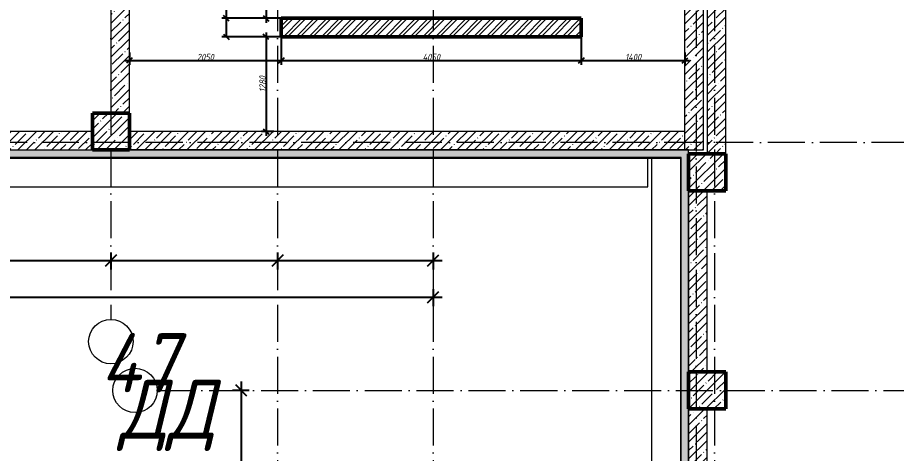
# Model space of a CAD drawing. Header units: millimetres. Extents: x -356862 to 418287, y 0 to 839748.
# Drawn here: x -285311 to -273446, y 510096 to 515987 of the extents above; entities that cross this region are included whole.
import ezdxf

# ---------------------------------------------------------------- set-up
doc = ezdxf.new("R2010")
doc.units = ezdxf.units.MM
doc.linetypes.add('50_200_ШТРИХ_1Т_ш5_п1_п1_', pattern=[700, 500, -100, 0, -100])
for name, color, linetype, lineweight in [('A-____-____-DIMS', 7, 'Continuous', 9), ('A-FLOR-____-OTLN', 7, 'Continuous', 9), ('A-WALL-____-MCUT', 7, 'Continuous', 13), ('A-WALL-____-MCUT-1', 7, 'Continuous', 9), ('A-WALL-____-MCUT-2', 7, 'Continuous', 50), ('A-WALL-____-MCUT-3', 7, 'Continuous', 9), ('A-WALL-____-PATT-1', 7, 'Continuous', 9), ('A-WALL-FNSH-MCUT-1', 7, 'Continuous', 9), ('S-COLS-____-MCUT', 7, 'Continuous', 50), ('S-COLS-____-OTLN', 7, 'Continuous', 9), ('S-GRID-____-IDEN', 7, 'Continuous', 9), ('S-GRID-____-OTLN-1', 7, '50_200_ШТРИХ_1Т_ш5_п1_п1_', 9)]:
    doc.layers.add(name, color=color, linetype=linetype, lineweight=lineweight)
doc.layers.add('A-WALL-____-PATT-2', color=7, linetype='Continuous', lineweight=9, true_color=0x787878)
doc.styles.add('ISOCPEUR_I', font='isocpeui.ttf', dxfattribs={"width": 0.9, "height": 2.5})
doc.styles.add('ISOCPEUR_I_7', font='isocpeui.ttf', dxfattribs={"width": 0.9, "height": 90})
doc.dimstyles.new('ISO-1_8_0_9К_СРЕДНИЙ_Кладочные', dxfattribs={"dimscale": 304.8, "dimtxt": 89.638306, "dimasz": 0.246063, "dimexe": 0.19685, "dimexo": 0, "dimgap": 0, "dimtad": 1, "dimdec": 3, "dimrnd": 0.001, "dimdsep": 46, "dimtxsty": 'ISOCPEUR_I_7', "dimblk1": 'OBLIQUE', "dimblk2": 'OBLIQUE', "dimsah": 1, "dimcen": 0.09, "dimdle": 0.19685, "dimazin": 0, "dimtfac": 1, "dimtdec": 4, "dimtix": 1, "dimtmove": 2, "dimatfit": 3, "dimfxl": 1, "dimtvp": 1, "dimtolj": 1, "dimtzin": 0, "dimarcsym": 2})
doc.dimstyles.new('ISO-1_8_0_9К_СРЕДНИЙ_Кладочные_1', dxfattribs={"dimscale": 304.8, "dimtxt": 89.638306, "dimasz": 0.246063, "dimexe": 0.19685, "dimexo": 0, "dimgap": 0, "dimtad": 1, "dimdec": 3, "dimrnd": 0.001, "dimdsep": 46, "dimtxsty": 'ISOCPEUR_I_7', "dimblk1": 'OBLIQUE', "dimblk2": 'OBLIQUE', "dimsah": 1, "dimcen": 0.09, "dimdle": 0.19685, "dimazin": 0, "dimtfac": 1, "dimtdec": 4, "dimtix": 1, "dimtmove": 0, "dimatfit": 3, "dimfxl": 1, "dimtvp": 1, "dimtolj": 1, "dimtzin": 0, "dimarcsym": 2})
doc.dimstyles.new('ISO-2_5_0_9К_БОЛЬШОЙ_ОСИ', dxfattribs={"dimscale": 304.8, "dimtxt": 248.995294, "dimasz": 0.492126, "dimexe": 0.393701, "dimexo": 0, "dimgap": 0, "dimtad": 1, "dimdec": 0, "dimzin": 0, "dimdsep": 46, "dimtxsty": 'ISOCPEUR_I', "dimblk1": 'OBLIQUE', "dimblk2": 'OBLIQUE', "dimsah": 1, "dimcen": 0.09, "dimdle": 0.393701, "dimazin": 0, "dimtfac": 1, "dimtdec": 4, "dimtix": 1, "dimtmove": 0, "dimatfit": 3, "dimfxl": 1, "dimtvp": 1, "dimtolj": 1, "dimtzin": 0, "dimarcsym": 2})
pattern_1 = [(45, (-350751.34, 459015.94), (-114.04925, 114.04925), []), (45, (-350637.3, 459015.94), (-114.04925, 114.04925), [201.612, -40.322, 3.353, -36.97])]
pattern_2 = [(0, (-350751.34, 459015.94), (120.967, 69.841), [80.645, -161.29]), (120, (-350751.34, 459015.94), (-120.96808, 69.84086), [80.645, -161.29]), (60, (-350751.34, 459015.94), (-8e-05, 139.68186), [0, -161.29, 80.645, 0])]

# ---------------------------------------------------------------- blocks, each defined once
blk = doc.blocks.new('BSC_Колонна _Прямоугольная - 500х500-V31-АР1_Кладочный план подвала в осях 1-64_Ю-ЯЯ')
at = {"layer": 'S-COLS-____-OTLN'}
h = blk.add_hatch(dxfattribs=at)
h.set_pattern_fill('FP_38', color=256, style=0, pattern_type=2)
h.set_pattern_definition([(315, (-51931.04, 74750), (114.04925, 114.04925), []), (315, (-51931.04, 74635.95), (114.04925, 114.04925), [201.613, -40.323, 3.353, -36.97])])
h.paths.add_polyline_path([(-250, -250), (250, -250), (250, 250), (-250, 250)], flags=0)
at = {"layer": 'S-COLS-____-MCUT'}
for p, q in [((250, 250), (-250, 250)), ((-250, 250), (-250, -250)), ((250, -250), (250, 250)), ((-250, -250), (250, -250))]:
    blk.add_line(p, q, dxfattribs=at)
blk = doc.blocks.new('BSC_Колонна _Прямоугольная - 500х500-V53-АР1_Кладочный план подвала в осях 1-64_Ю-ЯЯ')
at = {"layer": 'S-COLS-____-OTLN'}
h = blk.add_hatch(dxfattribs=at)
h.set_pattern_fill('FP_66', color=256, style=0, pattern_type=2)
h.set_pattern_definition([(45, (-66700, -55431.04), (-114.04925, 114.04925), []), (45, (-66585.95, -55431.04), (-114.04925, 114.04925), [201.613, -40.323, 3.353, -36.97])])
h.paths.add_polyline_path([(-250, -250), (250, -250), (250, 250), (-250, 250)], flags=0)
at = {"layer": 'S-COLS-____-MCUT'}
for p, q in [((250, 250), (-250, 250)), ((-250, 250), (-250, -250)), ((250, -250), (250, 250)), ((-250, -250), (250, -250))]:
    blk.add_line(p, q, dxfattribs=at)
blk = doc.blocks.new('BSC_Колонна _Прямоугольная - 500х500-V122-АР1_Кладочный план подвала в осях 1-64_Ю-ЯЯ')
at = {"layer": 'S-COLS-____-OTLN'}
h = blk.add_hatch(dxfattribs=at)
h.set_pattern_fill('FP_138', color=256, style=0, pattern_type=2)
h.set_pattern_definition([(45, (-74750, -54881.04), (-114.04925, 114.04925), []), (45, (-74635.95, -54881.04), (-114.04925, 114.04925), [201.613, -40.323, 3.353, -36.97])])
h.paths.add_polyline_path([(-250, -250), (250, -250), (250, 250), (-250, 250)], flags=0)
at = {"layer": 'S-COLS-____-MCUT'}
for p, q in [((250, 250), (-250, 250)), ((-250, 250), (-250, -250)), ((250, -250), (250, 250)), ((-250, -250), (250, -250))]:
    blk.add_line(p, q, dxfattribs=at)
blk = doc.blocks.new('Ось сетки - Круг_Ø6_00__ISO-2_5_0_9K_-25732049-АР1_Кладочный план подвала в осях 1-64_Ю-ЯЯ')
at = {"layer": 'S-GRID-____-IDEN'}
blk.add_circle((0, 0), 3, dxfattribs=at)
blk = doc.blocks.new('_Oblique')
at = {"color": 0, "linetype": 'ByBlock', "lineweight": -2}
blk.add_line((-0.5, -0.5), (0.5, 0.5), dxfattribs=at)
blk = doc.blocks.new('*D8456')
at = {"layer": 'A-____-____-DIMS', "color": 0, "lineweight": -2, "transparency": 16777216}
for p, q in [((-287251, 512810), (-287251, 512584)), ((-284051, 512810), (-284051, 512584)), ((-287371, 512704), (-283931, 512704))]:
    blk.add_line(p, q, dxfattribs=at)
at = {"layer": 'Defpoints', "color": 0, "transparency": 16777216}
for p in [(-287251, 512810), (-284051, 512810), (-284051, 512704)]:
    blk.add_point(p, dxfattribs=at)
at = {"layer": 'A-____-____-DIMS', "color": 0, "lineweight": -2, "transparency": 16777216, "xscale": 150, "yscale": 150, "zscale": 150, "rotation": 180}
blk.add_blockref('_Oblique', (-287251, 512704), dxfattribs=at)
at = {"layer": 'A-____-____-DIMS', "color": 0, "lineweight": -2, "transparency": 16777216, "xscale": 150, "yscale": 150, "zscale": 150}
blk.add_blockref('_Oblique', (-284051, 512704), dxfattribs=at)
at = {"layer": 'A-____-____-DIMS', "color": 0, "transparency": 16777216, "insert": (-285651, 512706), "char_height": 2.5, "width": 758.48, "attachment_point": 5, "style": 'ISOCPEUR_I'}
blk.add_mtext('\\A1;3200', dxfattribs=at)
blk = doc.blocks.new('*D8457')
at = {"layer": 'A-____-____-DIMS', "color": 0, "lineweight": -2, "transparency": 16777216}
for p, q in [((-284051, 512810), (-284051, 512584)), ((-281801, 512810), (-281801, 512584)), ((-284171, 512704), (-281681, 512704))]:
    blk.add_line(p, q, dxfattribs=at)
at = {"layer": 'Defpoints', "color": 0, "transparency": 16777216}
for p in [(-284051, 512810), (-281801, 512810), (-281801, 512704)]:
    blk.add_point(p, dxfattribs=at)
at = {"layer": 'A-____-____-DIMS', "color": 0, "lineweight": -2, "transparency": 16777216, "xscale": 150, "yscale": 150, "zscale": 150, "rotation": 180}
blk.add_blockref('_Oblique', (-284051, 512704), dxfattribs=at)
at = {"layer": 'A-____-____-DIMS', "color": 0, "lineweight": -2, "transparency": 16777216, "xscale": 150, "yscale": 150, "zscale": 150}
blk.add_blockref('_Oblique', (-281801, 512704), dxfattribs=at)
at = {"layer": 'A-____-____-DIMS', "color": 0, "transparency": 16777216, "insert": (-282926, 512706), "char_height": 2.5, "width": 758.48, "attachment_point": 5, "style": 'ISOCPEUR_I'}
blk.add_mtext('\\A1;2250', dxfattribs=at)
blk = doc.blocks.new('*D8458')
at = {"layer": 'A-____-____-DIMS', "color": 0, "lineweight": -2, "transparency": 16777216}
for p, q in [((-281801, 512810), (-281801, 512584)), ((-279701, 512810), (-279701, 512584)), ((-281921, 512704), (-279581, 512704))]:
    blk.add_line(p, q, dxfattribs=at)
at = {"layer": 'Defpoints', "color": 0, "transparency": 16777216}
for p in [(-281801, 512810), (-279701, 512810), (-279701, 512704)]:
    blk.add_point(p, dxfattribs=at)
at = {"layer": 'A-____-____-DIMS', "color": 0, "lineweight": -2, "transparency": 16777216, "xscale": 150, "yscale": 150, "zscale": 150, "rotation": 180}
blk.add_blockref('_Oblique', (-281801, 512704), dxfattribs=at)
at = {"layer": 'A-____-____-DIMS', "color": 0, "lineweight": -2, "transparency": 16777216, "xscale": 150, "yscale": 150, "zscale": 150}
blk.add_blockref('_Oblique', (-279701, 512704), dxfattribs=at)
at = {"layer": 'A-____-____-DIMS', "color": 0, "transparency": 16777216, "insert": (-280751, 512706), "char_height": 2.5, "width": 701.02, "attachment_point": 5, "style": 'ISOCPEUR_I'}
blk.add_mtext('\\A1;2100', dxfattribs=at)
blk = doc.blocks.new('*D8468')
at = {"layer": 'A-____-____-DIMS', "color": 0, "lineweight": -2, "transparency": 16777216}
for p, q in [((-282291, 511067), (-282291, 505227)), ((-282185, 510947), (-282411, 510947)), ((-282185, 505347), (-282411, 505347))]:
    blk.add_line(p, q, dxfattribs=at)
at = {"layer": 'Defpoints', "color": 0, "transparency": 16777216}
for p in [(-282185, 510947), (-282291, 505347), (-282185, 505347)]:
    blk.add_point(p, dxfattribs=at)
at = {"layer": 'A-____-____-DIMS', "color": 0, "lineweight": -2, "transparency": 16777216, "xscale": 150, "yscale": 150, "zscale": 150}
for p, rotation in [((-282291, 510947), 90), ((-282291, 505347), 270)]:
    blk.add_blockref('_Oblique', p, dxfattribs=dict(at, rotation=rotation))
at = {"layer": 'A-____-____-DIMS', "color": 0, "transparency": 16777216, "insert": (-282292, 508147), "char_height": 2.5, "width": 758.48, "attachment_point": 5, "rotation": 90, "style": 'ISOCPEUR_I'}
blk.add_mtext('\\A1;5600', dxfattribs=at)
blk = doc.blocks.new('*D8385')
at = {"layer": 'A-____-____-DIMS', "color": 0, "lineweight": -2, "transparency": 16777216}
for p, q in [((-353101, 512314), (-353101, 512088)), ((-279701, 512314), (-279701, 512088)), ((-353221, 512208), (-279581, 512208))]:
    blk.add_line(p, q, dxfattribs=at)
at = {"layer": 'Defpoints', "color": 0, "transparency": 16777216}
for p in [(-353101, 512314), (-279701, 512314), (-279701, 512208)]:
    blk.add_point(p, dxfattribs=at)
at = {"layer": 'A-____-____-DIMS', "color": 0, "lineweight": -2, "transparency": 16777216, "xscale": 150, "yscale": 150, "zscale": 150, "rotation": 180}
blk.add_blockref('_Oblique', (-353101, 512208), dxfattribs=at)
at = {"layer": 'A-____-____-DIMS', "color": 0, "lineweight": -2, "transparency": 16777216, "xscale": 150, "yscale": 150, "zscale": 150}
blk.add_blockref('_Oblique', (-279701, 512208), dxfattribs=at)
at = {"layer": 'A-____-____-DIMS', "color": 0, "transparency": 16777216, "insert": (-316401, 512209), "char_height": 2.5, "width": 971.08, "attachment_point": 5, "style": 'ISOCPEUR_I'}
blk.add_mtext('\\A1;73400', dxfattribs=at)
blk = doc.blocks.new('*D8314')
at = {"layer": 'A-____-____-DIMS', "color": 0, "lineweight": -2, "transparency": 16777216}
for p, q in [((-281751, 515727), (-281751, 515347)), ((-283861, 515407), (-281691, 515407)), ((-283801, 515513), (-283801, 515347))]:
    blk.add_line(p, q, dxfattribs=at)
at = {"layer": 'Defpoints', "color": 0, "transparency": 16777216}
for p in [(-281751, 515727), (-283801, 515513), (-281751, 515407)]:
    blk.add_point(p, dxfattribs=at)
at = {"layer": 'A-____-____-DIMS', "color": 0, "lineweight": -2, "transparency": 16777216, "xscale": 75, "yscale": 75, "zscale": 75, "rotation": 180}
blk.add_blockref('_Oblique', (-283801, 515407), dxfattribs=at)
at = {"layer": 'A-____-____-DIMS', "color": 0, "lineweight": -2, "transparency": 16777216, "xscale": 75, "yscale": 75, "zscale": 75}
blk.add_blockref('_Oblique', (-281751, 515407), dxfattribs=at)
at = {"layer": 'A-____-____-DIMS', "color": 0, "transparency": 16777216, "insert": (-282776, 515452), "char_height": 90, "width": 546.1, "attachment_point": 5, "style": 'ISOCPEUR_I_7'}
blk.add_mtext('\\A1;2050', dxfattribs=at)
blk = doc.blocks.new('*D8315')
at = {"layer": 'A-____-____-DIMS', "color": 0, "lineweight": -2, "transparency": 16777216}
for p, q in [((-281751, 515727), (-281751, 515347)), ((-277701, 515727), (-277701, 515347)), ((-281811, 515407), (-277641, 515407))]:
    blk.add_line(p, q, dxfattribs=at)
at = {"layer": 'Defpoints', "color": 0, "transparency": 16777216}
for p in [(-281751, 515727), (-277701, 515727), (-277701, 515407)]:
    blk.add_point(p, dxfattribs=at)
at = {"layer": 'A-____-____-DIMS', "color": 0, "lineweight": -2, "transparency": 16777216, "xscale": 75, "yscale": 75, "zscale": 75, "rotation": 180}
blk.add_blockref('_Oblique', (-281751, 515407), dxfattribs=at)
at = {"layer": 'A-____-____-DIMS', "color": 0, "lineweight": -2, "transparency": 16777216, "xscale": 75, "yscale": 75, "zscale": 75}
blk.add_blockref('_Oblique', (-277701, 515407), dxfattribs=at)
at = {"layer": 'A-____-____-DIMS', "color": 0, "transparency": 16777216, "insert": (-279726, 515452), "char_height": 90, "width": 562.65, "attachment_point": 5, "style": 'ISOCPEUR_I_7'}
blk.add_mtext('\\A1;4050', dxfattribs=at)
blk = doc.blocks.new('*D8316')
at = {"layer": 'A-____-____-DIMS', "color": 0, "lineweight": -2, "transparency": 16777216}
for p, q in [((-277701, 515727), (-277701, 515347)), ((-277761, 515407), (-276241, 515407)), ((-276301, 515513), (-276301, 515347))]:
    blk.add_line(p, q, dxfattribs=at)
at = {"layer": 'Defpoints', "color": 0, "transparency": 16777216}
for p in [(-277701, 515727), (-276301, 515513), (-276301, 515407)]:
    blk.add_point(p, dxfattribs=at)
at = {"layer": 'A-____-____-DIMS', "color": 0, "lineweight": -2, "transparency": 16777216, "xscale": 75, "yscale": 75, "zscale": 75, "rotation": 180}
blk.add_blockref('_Oblique', (-277701, 515407), dxfattribs=at)
at = {"layer": 'A-____-____-DIMS', "color": 0, "lineweight": -2, "transparency": 16777216, "xscale": 75, "yscale": 75, "zscale": 75}
blk.add_blockref('_Oblique', (-276301, 515407), dxfattribs=at)
at = {"layer": 'A-____-____-DIMS', "color": 0, "transparency": 16777216, "insert": (-277001, 515452), "char_height": 90, "width": 521.28, "attachment_point": 5, "style": 'ISOCPEUR_I_7'}
blk.add_mtext('\\A1;1400', dxfattribs=at)
blk = doc.blocks.new('*D8317')
at = {"layer": 'A-____-____-DIMS', "color": 0, "lineweight": -2, "transparency": 16777216}
for p, q in [((-281957, 517907), (-281957, 515917)), ((-281751, 517847), (-282017, 517847)), ((-281751, 515977), (-282017, 515977))]:
    blk.add_line(p, q, dxfattribs=at)
at = {"layer": 'Defpoints', "color": 0, "transparency": 16777216}
for p in [(-281751, 517847), (-281957, 515977), (-281751, 515977)]:
    blk.add_point(p, dxfattribs=at)
at = {"layer": 'A-____-____-DIMS', "color": 0, "lineweight": -2, "transparency": 16777216, "xscale": 75, "yscale": 75, "zscale": 75}
for p, rotation in [((-281957, 517847), 90), ((-281957, 515977), 270)]:
    blk.add_blockref('_Oblique', p, dxfattribs=dict(at, rotation=rotation))
at = {"layer": 'A-____-____-DIMS', "color": 0, "transparency": 16777216, "insert": (-282003, 516912), "char_height": 90, "width": 504.73, "attachment_point": 5, "rotation": 90, "style": 'ISOCPEUR_I_7'}
blk.add_mtext('\\A1;1870', dxfattribs=at)
blk = doc.blocks.new('*D8318')
at = {"layer": 'A-____-____-DIMS', "color": 0, "lineweight": -2, "transparency": 16777216}
for p, q in [((-282492, 515977), (-282492, 516303)), ((-282492, 515727), (-282492, 516037)), ((-281751, 515977), (-282552, 515977)), ((-281751, 515727), (-282552, 515727))]:
    blk.add_line(p, q, dxfattribs=at)
at = {"layer": 'Defpoints', "color": 0, "transparency": 16777216}
for p in [(-281751, 515977), (-282492, 515727), (-281751, 515727)]:
    blk.add_point(p, dxfattribs=at)
at = {"layer": 'A-____-____-DIMS', "color": 0, "lineweight": -2, "transparency": 16777216, "xscale": 75, "yscale": 75, "zscale": 75}
for p, rotation in [((-282492, 515977), 90), ((-282492, 515727), 270)]:
    blk.add_blockref('_Oblique', p, dxfattribs=dict(at, rotation=rotation))
at = {"layer": 'A-____-____-DIMS', "color": 0, "transparency": 16777216, "insert": (-282466, 516159), "char_height": 90, "width": 409.58, "attachment_point": 1, "rotation": 90, "line_spacing_factor": 1.149209, "style": 'ISOCPEUR_I_7'}
blk.add_mtext('\\A1;250', dxfattribs=at)
blk = doc.blocks.new('*D8319')
at = {"layer": 'A-____-____-DIMS', "color": 0, "lineweight": -2, "transparency": 16777216}
for p, q in [((-281957, 515787), (-281957, 514387)), ((-281751, 515727), (-282017, 515727)), ((-281851, 514447), (-282017, 514447))]:
    blk.add_line(p, q, dxfattribs=at)
at = {"layer": 'Defpoints', "color": 0, "transparency": 16777216}
for p in [(-281751, 515727), (-281957, 514447), (-281851, 514447)]:
    blk.add_point(p, dxfattribs=at)
at = {"layer": 'A-____-____-DIMS', "color": 0, "lineweight": -2, "transparency": 16777216, "xscale": 75, "yscale": 75, "zscale": 75}
for p, rotation in [((-281957, 515727), 90), ((-281957, 514447), 270)]:
    blk.add_blockref('_Oblique', p, dxfattribs=dict(at, rotation=rotation))
at = {"layer": 'A-____-____-DIMS', "color": 0, "transparency": 16777216, "insert": (-282002, 515087), "char_height": 90, "width": 504.73, "attachment_point": 5, "rotation": 90, "style": 'ISOCPEUR_I_7'}
blk.add_mtext('\\A1;1280', dxfattribs=at)

msp = doc.modelspace()

# ---------------------------------------------------------------- hatches: boundary and pattern name
at = {"layer": 'A-WALL-____-PATT-1'}
h = msp.add_hatch(dxfattribs=at)
h.set_pattern_fill('FP_1', color=256, style=0, pattern_type=2)
h.set_pattern_definition(pattern_1)
h.paths.add_polyline_path([(-276051.3432, 514196.983), (-276051.3432, 520776.983), (-276301.3432, 520776.983), (-276301.3432, 514196.983)], flags=0)
h.paths.add_polyline_path([(-276301.3432, 521976.983), (-276051.3432, 521976.983), (-276051.3432, 523146.983), (-276301.3432, 523146.983), (-276301.3432, 523121.983)], flags=0)
h.paths.add_polyline_path([(-276051.3432, 524596.983), (-276051.3432, 525696.983), (-276301.3432, 525696.983), (-276301.3432, 524596.983)], flags=0)
h = msp.add_hatch(dxfattribs=at)
h.set_pattern_fill('FP_1', color=256, style=0, pattern_type=2)
h.set_pattern_definition(pattern_1)
h.paths.add_polyline_path([(-275751.3432, 514146.983), (-275751.3432, 520776.983), (-276001.3432, 520776.983), (-276001.3432, 514146.983)], flags=0)
h.paths.add_polyline_path([(-276001.3432, 521976.983), (-275751.3432, 521976.983), (-275751.3432, 523146.983), (-276001.3432, 523146.983), (-276001.3432, 523121.983)], flags=0)
h.paths.add_polyline_path([(-275751.3432, 524596.983), (-275751.3432, 525696.983), (-276001.3432, 525696.983), (-276001.3432, 524596.983)], flags=0)
h = msp.add_hatch(dxfattribs=at)
h.set_pattern_fill('FP_1', color=256, style=0, pattern_type=2)
h.set_pattern_definition(pattern_1)
h.paths.add_polyline_path([(-284051.3432, 514696.983), (-283801.3432, 514696.983), (-283801.3432, 522196.983), (-284051.3432, 522196.983), (-284051.3432, 519469.1464)], flags=0)
h = msp.add_hatch(dxfattribs=at)
h.set_pattern_fill('FP_1', color=256, style=0, pattern_type=2)
h.set_pattern_definition(pattern_1)
h.paths.add_polyline_path([(-284301.3432, 514196.983), (-284301.3432, 514446.983), (-287001.3432, 514446.983), (-287001.3432, 514196.983)], flags=0)
h = msp.add_hatch(dxfattribs=at)
h.set_pattern_fill('FP_1', color=256, style=0, pattern_type=2)
h.set_pattern_definition(pattern_1)
h.paths.add_polyline_path([(-276301.3432, 514196.983), (-276301.3432, 514446.983), (-283801.3432, 514446.983), (-283801.3432, 514196.983), (-276531.8226, 514196.983)], flags=0)
h = msp.add_hatch(dxfattribs=at)
h.set_pattern_fill('FP_54', color=256, style=0, pattern_type=2)
h.set_pattern_definition(pattern_2)
h.paths.add_polyline_path([(-276253.3432, 514094.983), (-276253.3432, 514194.983), (-287671.3432, 514194.983), (-287671.3432, 514094.983), (-276353.3432, 514094.983)], flags=0)
h = msp.add_hatch(dxfattribs=at)
h.set_pattern_fill('FP_54', color=256, style=0, pattern_type=2)
h.set_pattern_definition(pattern_2)
h.paths.add_polyline_path([(-276253.3432, 501948.983), (-276253.3432, 514086.983), (-276251.3432, 514086.983), (-276251.3432, 514094.983), (-276353.3432, 514094.983), (-276353.3432, 501948.983)], flags=0)
h = msp.add_hatch(dxfattribs=at)
h.set_pattern_fill('FP_1', color=256, style=0, pattern_type=2)
h.set_pattern_definition(pattern_1)
h.paths.add_polyline_path([(-276251.3432, 511196.983), (-276001.3432, 511196.983), (-276001.3432, 513646.983), (-276251.3432, 513646.983), (-276251.3432, 513011.1966)], flags=0)
h = msp.add_hatch(dxfattribs=at)
h.set_pattern_fill('FP_1', color=256, style=0, pattern_type=2)
h.set_pattern_definition(pattern_1)
h.paths.add_polyline_path([(-276251.3432, 505446.983), (-276001.3432, 505446.983), (-276001.3432, 510696.983), (-276251.3432, 510696.983), (-276251.3432, 506553.2468)], flags=0)
at = {"layer": 'A-WALL-____-PATT-2'}
h = msp.add_hatch(dxfattribs=at)
h.set_pattern_fill('FP_53', color=256, style=0, pattern_type=2)
h.set_pattern_definition([(45, (-350751.34, 459015.94), (-85.53659, 85.53659), []), (45, (-350694.32, 459015.94), (-85.53659, 85.53659), [])])
h.paths.add_polyline_path([(-281751.3432, 515726.983), (-277701.3432, 515726.983), (-277701.3432, 515976.983), (-281751.3432, 515976.983)], flags=0)

# ---------------------------------------------------------------- linework, layer by layer
at = {"layer": 'A-FLOR-____-OTLN'}
for p, q in [((-276801.3432, 513696.983), (-276801.3432, 514086.983)), ((-276751.3432, 514086.983), (-276751.3432, 502056.983)), ((-305501.3432, 513696.983), (-276801.3432, 513696.983))]:
    msp.add_line(p, q, dxfattribs=at)
at = {"layer": 'A-WALL-____-MCUT'}
for p, q in [((-276353.3432, 514094.983), (-353303.3432, 514094.983)), ((-276353.3432, 502048.983), (-276353.3432, 514094.983)), ((-353311.3432, 514086.983), (-276361.3432, 514086.983)), ((-276361.3432, 514086.983), (-276361.3432, 502056.983))]:
    msp.add_line(p, q, dxfattribs=at)
at = {"layer": 'A-WALL-____-MCUT-1'}
for p, q in [((-284051.3432, 522196.983), (-284051.3432, 514696.983)), ((-283801.3432, 514696.983), (-283801.3432, 521946.983)), ((-276301.3432, 514196.983), (-276301.3432, 520776.983)), ((-276051.3432, 514196.983), (-276051.3432, 520776.983)), ((-276001.3432, 520776.983), (-276001.3432, 514146.983)), ((-275751.3432, 514146.983), (-275751.3432, 520776.983)), ((-284301.3432, 514446.983), (-287001.3432, 514446.983)), ((-276301.3432, 514446.983), (-283801.3432, 514446.983)), ((-287001.3432, 514196.983), (-284301.3432, 514196.983)), ((-283801.3432, 514196.983), (-276051.3432, 514196.983)), ((-276251.3432, 513646.983), (-276251.3432, 511196.983)), ((-276001.3432, 511196.983), (-276001.3432, 513646.983)), ((-276251.3432, 510696.983), (-276251.3432, 505446.983)), ((-276001.3432, 505446.983), (-276001.3432, 510696.983))]:
    msp.add_line(p, q, dxfattribs=at)
at = {"layer": 'A-WALL-____-MCUT-2'}
for p, q in [((-277701.3432, 515976.983), (-281751.3432, 515976.983)), ((-281751.3432, 515976.983), (-281751.3432, 515726.983)), ((-277701.3432, 515726.983), (-277701.3432, 515976.983)), ((-281751.3432, 515726.983), (-277701.3432, 515726.983))]:
    msp.add_line(p, q, dxfattribs=at)
at = {"layer": 'A-WALL-____-MCUT-3'}
for p, q in [((-276251.3432, 514194.983), (-353203.3432, 514194.983)), ((-276251.3432, 514196.983), (-276253.3432, 514196.983)), ((-276253.3432, 501946.983), (-276253.3432, 514196.983)), ((-276253.3432, 514094.983), (-276251.3432, 514094.983)), ((-276251.3432, 514146.983), (-276251.3432, 514194.983))]:
    msp.add_line(p, q, dxfattribs=at)
at = {"layer": 'A-WALL-FNSH-MCUT-1'}
for p, q in [((-276253.3432, 514196.983), (-283801.3432, 514196.983)), ((-276251.3432, 514194.983), (-276251.3432, 514196.983))]:
    msp.add_line(p, q, dxfattribs=at)
at = {"layer": 'S-GRID-____-OTLN-1'}
for p, q in [((-284051.3432, 549908.7924), (-284051.3432, 511907.5288)), ((-281801.3432, 549908.7924), (-281801.3432, 499110.3507)), ((-279701.3432, 549908.7924), (-279701.3432, 499110.3507)), ((-275901.3432, 549908.7924), (-275901.3432, 499110.3507)), ((-276151.3432, 549680.9515), (-276151.3432, 499429.186)), ((-246676.9366, 514296.983), (-355420.1134, 514296.983)), ((-283424.5728, 510946.983), (-246676.9366, 510946.983))]:
    msp.add_line(p, q, dxfattribs=at)

# ---------------------------------------------------------------- block references
at = {"layer": 'S-COLS-____-OTLN'}
for name, p in [('BSC_Колонна _Прямоугольная - 500х500-V53-АР1_Кладочный план подвала в осях 1-64_Ю-ЯЯ', (-284051.3432, 514446.983)), ('BSC_Колонна _Прямоугольная - 500х500-V122-АР1_Кладочный план подвала в осях 1-64_Ю-ЯЯ', (-276001.3432, 513896.983))]:
    msp.add_blockref(name, p, dxfattribs=at)
at = {"layer": 'S-COLS-____-OTLN', "rotation": 89.9999999999999}
msp.add_blockref('BSC_Колонна _Прямоугольная - 500х500-V31-АР1_Кладочный план подвала в осях 1-64_Ю-ЯЯ', (-276001.3432, 510946.983), dxfattribs=at)
at = {"layer": 'S-GRID-____-IDEN', "xscale": 99.99999999999993, "yscale": 99.99999999999993, "zscale": 99.99999999999993}
for p, rotation in [((-284051.3432, 511607.5288), 180), ((-283724.5728, 510946.983), 269.9999999999995)]:
    msp.add_blockref('Ось сетки - Круг_Ø6_00__ISO-2_5_0_9K_-25732049-АР1_Кладочный план подвала в осях 1-64_Ю-ЯЯ', p, dxfattribs=dict(at, rotation=rotation))

# ---------------------------------------------------------------- texts
at = {"layer": 'S-GRID-____-IDEN', "char_height": 800, "attachment_point": 1, "style": 'ISOCPEUR_I'}
for s, insert, width in [('47', (-284194.7149, 511721.4625), 425.696062), ('ДД', (-283938.6523, 511093.6154), 505.063125)]:
    msp.add_mtext(s, dxfattribs=dict(at, insert=insert, width=width))

# ---------------------------------------------------------------- dimensions: what is measured, and where the dimension line sits
at = {"layer": 'A-____-____-DIMS'}
for base, p1, p2, dimstyle, override, picture, middle in [((-281957.383, 515976.983), (-281751.3432, 517846.983), (-281751.3432, 515976.983), 'ISO-1_8_0_9К_СРЕДНИЙ_Кладочные', {"dimtxt": 400, "dimpost": '<>', "dimfxl": 1870}, '*D8317', (-282002.9625, 516911.983)), ((-281957.383, 514446.983), (-281751.3432, 515726.983), (-281851.317, 514446.983), 'ISO-1_8_0_9К_СРЕДНИЙ_Кладочные', {"dimtxt": 400, "dimpost": '<>', "dimfxl": 1283.898263}, '*D8319', (-282002.383, 515086.983)), ((-282290.9853, 505346.983), (-282184.9192, 510946.983), (-282184.9192, 505346.983), 'ISO-2_5_0_9К_БОЛЬШОЙ_ОСИ', {"dimtxt": 400, "dimpost": '<>', "dimfxl": 5600}, '*D8468', (-282292.2353, 508146.983))]:
    dim = msp.add_linear_dim(base=base, p1=p1, p2=p2, angle=90, dimstyle=dimstyle, override=override, dxfattribs=at)
    dim.commit()
    dim.dimension.update_dxf_attribs({"geometry": picture, "text_midpoint": middle})
dim = msp.add_linear_dim(base=(-282492.1791, 515726.983), p1=(-281751.3432, 515976.983), p2=(-281751.3432, 515726.983), angle=90, dimstyle='ISO-1_8_0_9К_СРЕДНИЙ_Кладочные_1', override={"dimtxt": 400, "dimpost": '<>', "dimfxl": 250}, dxfattribs=at)
dim.commit()
dim.dimension.update_dxf_attribs({"geometry": '*D8318', "text_midpoint": (-282406.1473, 516303.4706), "dimtype": 160, "text_rotation": 90})
for base, p1, p2, dimstyle, override, picture, middle in [((-281751.3432, 515406.7477), (-283801.3432, 515512.8138), (-281751.3432, 515726.983), 'ISO-1_8_0_9К_СРЕДНИЙ_Кладочные', {"dimtxt": 400, "dimpost": '<>', "dimfxl": 2061.157064}, '*D8314', (-282776.3432, 515451.7477)), ((-277701.3432, 515406.7477), (-281751.3432, 515726.983), (-277701.3432, 515726.983), 'ISO-1_8_0_9К_СРЕДНИЙ_Кладочные', {"dimtxt": 400, "dimpost": '<>', "dimfxl": 4050}, '*D8315', (-279726.3432, 515451.7477)), ((-276301.3432, 515406.7477), (-277701.3432, 515726.983), (-276301.3432, 515512.8138), 'ISO-1_8_0_9К_СРЕДНИЙ_Кладочные', {"dimtxt": 400, "dimpost": '<>', "dimfxl": 1416.286851}, '*D8316', (-277001.3432, 515451.7477)), ((-284051.3432, 512704.4081), (-287251.3432, 512810.4741), (-284051.3432, 512810.4741), 'ISO-2_5_0_9К_БОЛЬШОЙ_ОСИ', {"dimtxt": 400, "dimpost": '<>', "dimfxl": 3200}, '*D8456', (-285651.3432, 512705.6581)), ((-281801.3432, 512704.4081), (-284051.3432, 512810.4741), (-281801.3432, 512810.4741), 'ISO-2_5_0_9К_БОЛЬШОЙ_ОСИ', {"dimtxt": 400, "dimpost": '<>', "dimfxl": 2250}, '*D8457', (-282926.3432, 512705.6581)), ((-279701.3432, 512704.4081), (-281801.3432, 512810.4741), (-279701.3432, 512810.4741), 'ISO-2_5_0_9К_БОЛЬШОЙ_ОСИ', {"dimtxt": 400, "dimpost": '<>', "dimfxl": 2100}, '*D8458', (-280751.3432, 512705.6581)), ((-279701.3432, 512207.6078), (-353101.3432, 512313.6738), (-279701.3432, 512313.6738), 'ISO-2_5_0_9К_БОЛЬШОЙ_ОСИ', {"dimtxt": 400, "dimpost": '<>', "dimfxl": 73400}, '*D8385', (-316401.3432, 512208.8739))]:
    dim = msp.add_linear_dim(base=base, p1=p1, p2=p2, dimstyle=dimstyle, override=override, dxfattribs=at)
    dim.commit()
    dim.dimension.update_dxf_attribs({"geometry": picture, "text_midpoint": middle})

doc.saveas('drawing.dxf')
